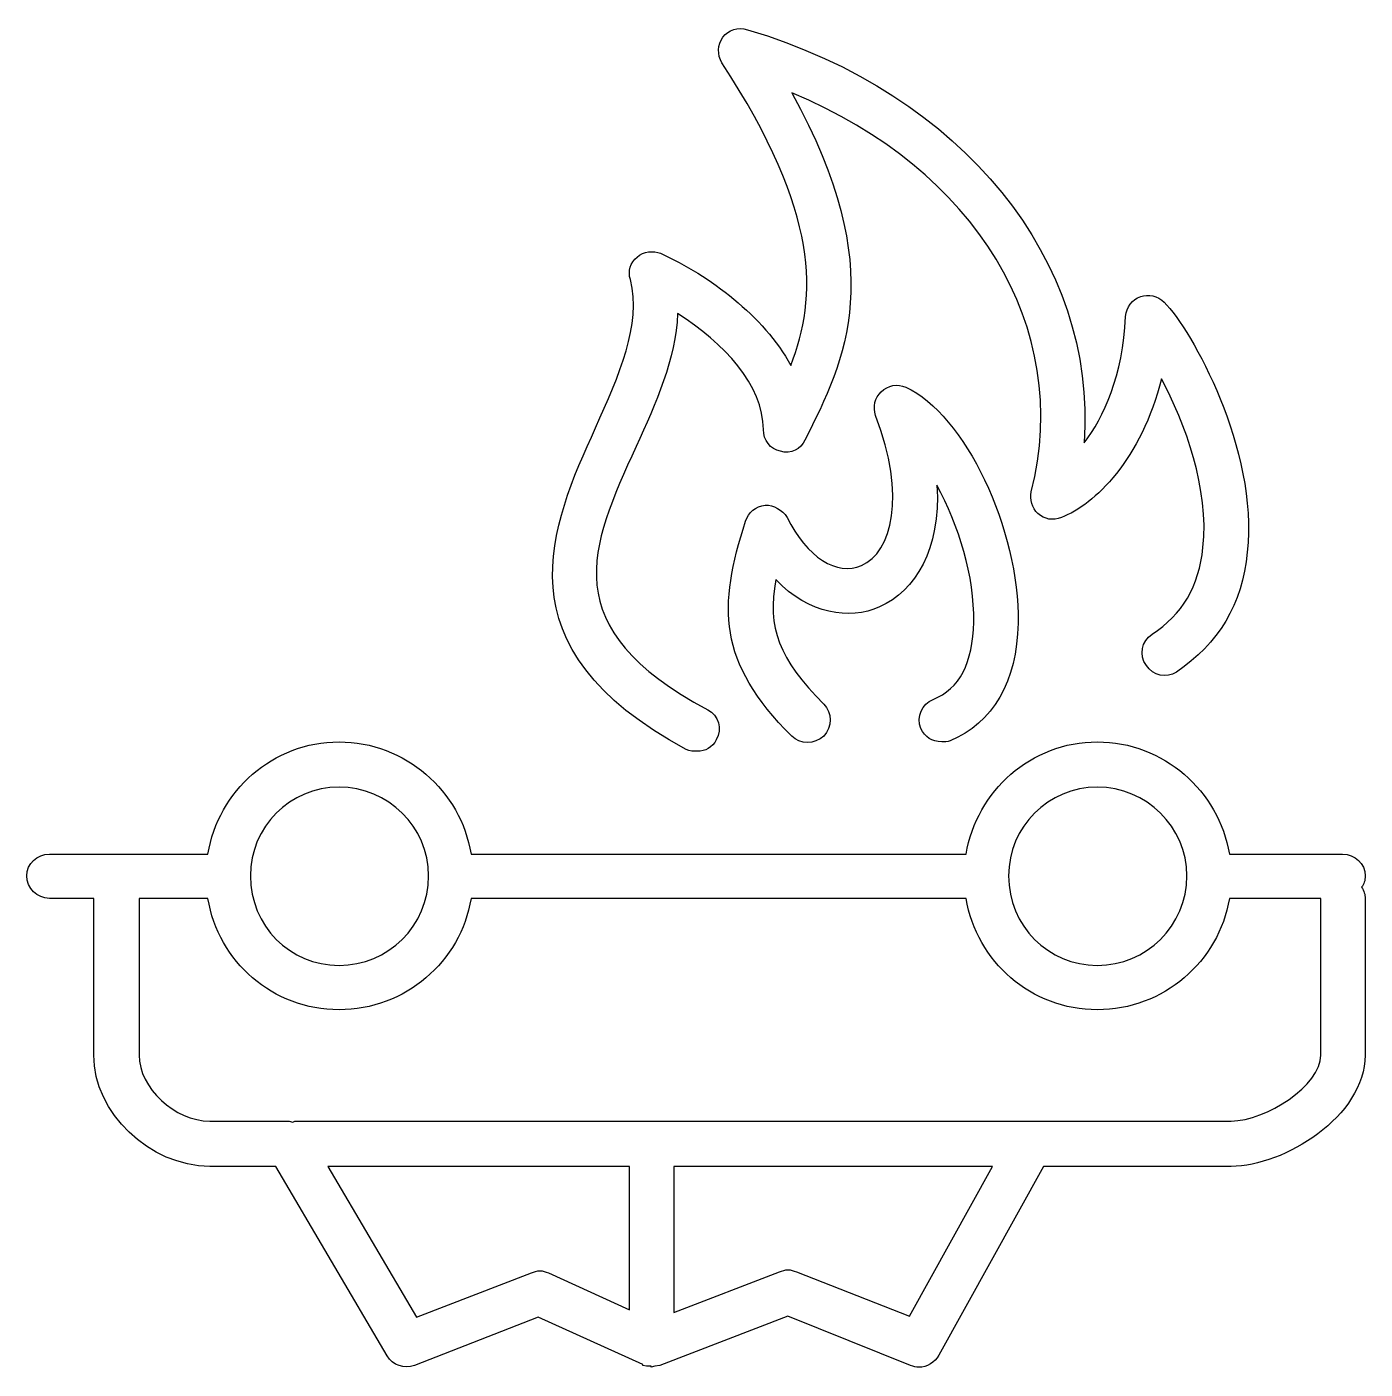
# Model space of a CAD drawing. Header units: centimetres. Extents: x -10.5 to 10.5, y -10.5 to 10.5.
import ezdxf

# ---------------------------------------------------------------- set-up
doc = ezdxf.new("R2010")
doc.units = ezdxf.units.CM
doc.header["$MEASUREMENT"] = 0
doc.layers.add('Layer 1', color=7, linetype='Continuous')

msp = doc.modelspace()

# ---------------------------------------------------------------- linework, layer by layer
at = {"layer": 'Layer 1'}
for points, knots in [([(-0.15493, -0.80517), (-0.09606, -0.83467), (-0.03682, -0.83467), (0.02202, -0.83467), (0.02202, -0.83467), (0.14008, -0.83467), (0.25816, -0.77564), (0.31716, -0.65761), (0.31716, -0.65761), (0.4204, -0.4806), (0.34658, -0.27407), (0.1845, -0.18551), (0.1845, -0.18551), (-2.22043, 1.09809), (-1.6597, 2.35221), (-0.93691, 3.93077), (-0.93691, 3.93077), (-0.62714, 4.60943), (-0.31718, 5.30293), (-0.28778, 6.01111), (-0.28778, 6.01111), (0.43519, 5.55375), (1.05474, 4.88978), (1.05474, 4.19641), (1.05474, 4.19641), (1.05474, 4.03411), (1.15822, 3.88656), (1.3203, 3.857), (1.3203, 3.857), (1.48278, 3.81279), (1.64486, 3.88655), (1.70389, 4.03411), (1.70389, 4.03411), (2.33847, 5.2881), (3.03183, 6.68976), (1.49738, 9.46341), (1.49738, 9.46341), (4.3744, 8.26837), (5.89403, 5.8045), (5.24487, 3.22256), (5.24487, 3.22256), (5.21547, 3.10458), (5.25969, 2.97181), (5.34816, 2.88328), (5.34816, 2.88328), (5.4514, 2.79472), (5.5843, 2.76522), (5.71712, 2.82422), (5.71712, 2.82422), (6.23345, 3.01604), (6.97103, 3.73904), (7.28083, 4.99304), (7.28083, 4.99304), (7.64979, 4.29962), (8.03344, 3.2669), (7.92996, 2.35218), (7.92996, 2.35218), (7.87112, 1.74721), (7.60537, 1.30459), (7.13335, 0.99481), (7.13335, 0.99481), (6.97103, 0.89144), (6.92682, 0.67022), (7.04485, 0.50795), (7.04485, 0.50795), (7.14814, 0.34565), (7.35462, 0.30136), (7.51695, 0.4046), (7.51695, 0.4046), (8.16611, 0.84722), (8.5497, 1.46688), (8.62357, 2.27835), (8.62357, 2.27835), (8.80047, 3.88654), (7.75309, 5.76027), (7.32523, 6.18812), (7.32523, 6.18812), (7.22199, 6.29136), (7.0743, 6.32091), (6.95627, 6.27668), (6.95627, 6.27668), (6.82358, 6.23244), (6.73492, 6.11436), (6.72031, 5.9668), (6.72031, 5.9668), (6.67607, 5.03737), (6.38093, 4.38822), (6.07115, 3.98981), (6.07115, 3.98981), (6.27768, 6.82256), (4.1827, 9.44873), (0.80406, 10.45195), (0.80406, 10.45195), (0.65655, 10.49616), (0.5091, 10.45195), (0.42041, 10.33389), (0.42041, 10.33389), (0.33196, 10.21594), (0.33196, 10.05364), (0.40559, 9.93559), (0.40559, 9.93559), (1.95483, 7.56027), (1.8958, 6.27667), (1.48279, 5.19968), (1.48279, 5.19968), (1.05475, 5.9816), (0.21393, 6.60126), (-0.55331, 6.95532), (-0.55331, 6.95532), (-0.67137, 6.99953), (-0.81887, 6.98482), (-0.92211, 6.89632), (-0.92211, 6.89632), (-1.02532, 6.80776), (-1.0698, 6.67497), (-1.02532, 6.5422), (-1.02532, 6.5422), (-0.84845, 5.83399), (-1.20243, 5.05207), (-1.57123, 4.22593), (-1.57123, 4.22593), (-2.26487, 2.69149), (-3.12056, 0.78823), (-0.15493, -0.80517)], [0, 0, 0, 0, 0.03125, 0.03125, 0.03125, 0.03125, 0.0625, 0.0625, 0.0625, 0.0625, 0.09375, 0.09375, 0.09375, 0.09375, 0.125, 0.125, 0.125, 0.125, 0.15625, 0.15625, 0.15625, 0.15625, 0.1875, 0.1875, 0.1875, 0.1875, 0.21875, 0.21875, 0.21875, 0.21875, 0.25, 0.25, 0.25, 0.25, 0.28125, 0.28125, 0.28125, 0.28125, 0.3125, 0.3125, 0.3125, 0.3125, 0.34375, 0.34375, 0.34375, 0.34375, 0.375, 0.375, 0.375, 0.375, 0.40625, 0.40625, 0.40625, 0.40625, 0.4375, 0.4375, 0.4375, 0.4375, 0.46875, 0.46875, 0.46875, 0.46875, 0.5, 0.5, 0.5, 0.5, 0.53125, 0.53125, 0.53125, 0.53125, 0.5625, 0.5625, 0.5625, 0.5625, 0.59375, 0.59375, 0.59375, 0.59375, 0.625, 0.625, 0.625, 0.625, 0.65625, 0.65625, 0.65625, 0.65625, 0.6875, 0.6875, 0.6875, 0.6875, 0.71875, 0.71875, 0.71875, 0.71875, 0.75, 0.75, 0.75, 0.75, 0.78125, 0.78125, 0.78125, 0.78125, 0.8125, 0.8125, 0.8125, 0.8125, 0.84375, 0.84375, 0.84375, 0.84375, 0.875, 0.875, 0.875, 0.875, 0.90625, 0.90625, 0.90625, 0.90625, 0.9375, 0.9375, 0.9375, 0.9375, 1, 1, 1, 1]), ([(3.71045, -0.02324), (3.53355, -0.09695), (3.44489, -0.28875), (3.51879, -0.48057), (3.51879, -0.48057), (3.57779, -0.61334), (3.69582, -0.6871), (3.84335, -0.6871), (3.84335, -0.6871), (3.88759, -0.6871), (3.9318, -0.6871), (3.9762, -0.67236), (3.9762, -0.67236), (4.63996, -0.39201), (5.02361, 0.25715), (5.0384, 1.17184), (5.0384, 1.17184), (5.06782, 2.63247), (4.19753, 4.44717), (3.28265, 4.86029), (3.28265, 4.86029), (3.14991, 4.91929), (3.00246, 4.88979), (2.89898, 4.78655), (2.89898, 4.78655), (2.79577, 4.69799), (2.76632, 4.55052), (2.81053, 4.41764), (2.81053, 4.41764), (3.29742, 3.14886), (3.0613, 2.27838), (2.58921, 2.07184), (2.58921, 2.07184), (2.20562, 1.89486), (1.73357, 2.20461), (1.42356, 2.82424), (1.42356, 2.82424), (1.34993, 2.9423), (1.21708, 3.01606), (1.08444, 3.01606), (1.08444, 3.01606), (0.93691, 3.00135), (0.81888, 2.898), (0.77443, 2.76523), (0.77443, 2.76523), (0.3466, 1.42268), (0.33197, 0.56691), (1.49743, -0.5986), (1.49743, -0.5986), (1.63028, -0.73139), (1.85163, -0.73139), (1.99913, -0.5986), (1.99913, -0.5986), (2.13198, -0.45104), (2.13198, -0.22974), (1.99913, -0.09695), (1.99913, -0.09695), (1.29089, 0.61126), (1.11378, 1.09809), (1.24671, 1.85052), (1.24671, 1.85052), (1.77781, 1.30461), (2.39736, 1.21608), (2.86958, 1.42269), (2.86958, 1.42269), (3.43029, 1.67352), (3.82856, 2.3227), (3.76948, 3.32594), (3.76948, 3.32594), (4.10891, 2.70631), (4.35963, 1.89486), (4.345, 1.18668), (4.345, 1.18668), (4.33016, 0.55217), (4.1237, 0.13908), (3.71045, -0.02324)], [0, 0, 0, 0, 0.05, 0.05, 0.05, 0.05, 0.1, 0.1, 0.1, 0.1, 0.15, 0.15, 0.15, 0.15, 0.2, 0.2, 0.2, 0.2, 0.25, 0.25, 0.25, 0.25, 0.3, 0.3, 0.3, 0.3, 0.35, 0.35, 0.35, 0.35, 0.4, 0.4, 0.4, 0.4, 0.45, 0.45, 0.45, 0.45, 0.5, 0.5, 0.5, 0.5, 0.55, 0.55, 0.55, 0.55, 0.6, 0.6, 0.6, 0.6, 0.65, 0.65, 0.65, 0.65, 0.7, 0.7, 0.7, 0.7, 0.75, 0.75, 0.75, 0.75, 0.8, 0.8, 0.8, 0.8, 0.85, 0.85, 0.85, 0.85, 0.9, 0.9, 0.9, 0.9, 1, 1, 1, 1]), ([(10.4678, -2.78216), (10.4678, -2.59036), (10.30548, -2.44288), (10.11355, -2.44288), (10.11355, -2.44288), (10.11355, -2.44288), (8.34322, -2.44288), (8.34322, -2.44288), (8.34322, -2.44288), (8.1809, -1.45434), (7.31042, -0.68713), (6.27767, -0.68713), (6.27767, -0.68713), (5.24487, -0.68713), (4.38923, -1.45434), (4.22691, -2.44288), (4.22691, -2.44288), (4.22691, -2.44288), (-3.51879, -2.44288), (-3.51879, -2.44288), (-3.51879, -2.44288), (-3.68103, -1.45434), (-4.55151, -0.68713), (-5.58431, -0.68713), (-5.58431, -0.68713), (-6.61706, -0.68713), (-7.47293, -1.45434), (-7.63502, -2.44288), (-7.63502, -2.44288), (-7.63502, -2.44288), (-10.11382, -2.44288), (-10.11382, -2.44288), (-10.11382, -2.44288), (-10.30548, -2.44288), (-10.4678, -2.59036), (-10.4678, -2.78216), (-10.4678, -2.78216), (-10.4678, -2.97396), (-10.30548, -3.13628), (-10.11381, -3.13628), (-10.11381, -3.13628), (-10.11381, -3.13628), (-9.42045, -3.13628), (-9.42045, -3.13628), (-9.42045, -3.13628), (-9.42045, -3.13628), (-9.42045, -5.58542), (-9.42045, -5.58542), (-9.42045, -5.58542), (-9.42045, -6.4854), (-8.54997, -7.32627), (-7.60565, -7.32627), (-7.60565, -7.32627), (-7.60565, -7.32627), (-6.57285, -7.32627), (-6.57285, -7.32627), (-6.57285, -7.32627), (-6.57285, -7.32627), (-4.83189, -10.29191), (-4.83189, -10.29191), (-4.83189, -10.29191), (-4.74344, -10.43944), (-4.56633, -10.49847), (-4.40406, -10.43944), (-4.40406, -10.43944), (-4.40406, -10.43944), (-2.47141, -9.68686), (-2.47141, -9.68686), (-2.47141, -9.68686), (-2.47141, -9.68686), (-0.83369, -10.42457), (-0.83369, -10.42457), (-0.83369, -10.42457), (-0.83369, -10.42457), (-0.83369, -10.43947), (-0.83369, -10.43947), (-0.83369, -10.43947), (-0.83369, -10.43947), (-0.77469, -10.45426), (-0.77469, -10.45426), (-0.77469, -10.45426), (-0.77469, -10.45426), (-0.70079, -10.45426), (-0.70079, -10.45426), (-0.70079, -10.45426), (-0.70079, -10.45426), (-0.70079, -10.46884), (-0.70079, -10.46884), (-0.70079, -10.46884), (-0.70079, -10.46884), (-0.642, -10.45426), (-0.642, -10.45426), (-0.642, -10.45426), (-0.642, -10.45426), (-0.56813, -10.43947), (-0.56813, -10.43947), (-0.56813, -10.43947), (-0.56813, -10.43947), (1.43839, -9.6722), (1.43839, -9.6722), (1.43839, -9.6722), (1.43839, -9.6722), (3.35643, -10.43947), (3.35643, -10.43947), (3.35643, -10.43947), (3.40064, -10.45426), (3.44485, -10.46881), (3.48909, -10.46881), (3.48909, -10.46881), (3.60717, -10.46881), (3.74002, -10.39518), (3.7991, -10.27715), (3.7991, -10.27715), (3.7991, -10.27715), (5.43661, -7.3263), (5.43661, -7.3263), (5.43661, -7.3263), (5.43661, -7.3263), (8.37267, -7.3263), (8.37267, -7.3263), (8.37267, -7.3263), (9.19888, -7.3263), (10.46783, -6.54438), (10.46783, -5.58545), (10.46783, -5.58545), (10.46783, -5.58545), (10.46783, -3.13631), (10.46783, -3.13631), (10.46783, -3.13631), (10.46783, -3.07725), (10.45301, -3.01823), (10.4088, -2.9593), (10.4088, -2.9593), (10.45301, -2.91493), (10.4678, -2.8559), (10.4678, -2.78216)], [0, 0, 0, 0, 0.02857143, 0.02857143, 0.02857143, 0.02857143, 0.05714286, 0.05714286, 0.05714286, 0.05714286, 0.08571429, 0.08571429, 0.08571429, 0.08571429, 0.11428571, 0.11428571, 0.11428571, 0.11428571, 0.14285714, 0.14285714, 0.14285714, 0.14285714, 0.17142857, 0.17142857, 0.17142857, 0.17142857, 0.2, 0.2, 0.2, 0.2, 0.22857143, 0.22857143, 0.22857143, 0.22857143, 0.25714286, 0.25714286, 0.25714286, 0.25714286, 0.28571429, 0.28571429, 0.28571429, 0.28571429, 0.31428571, 0.31428571, 0.31428571, 0.31428571, 0.34285714, 0.34285714, 0.34285714, 0.34285714, 0.37142857, 0.37142857, 0.37142857, 0.37142857, 0.4, 0.4, 0.4, 0.4, 0.42857143, 0.42857143, 0.42857143, 0.42857143, 0.45714286, 0.45714286, 0.45714286, 0.45714286, 0.48571429, 0.48571429, 0.48571429, 0.48571429, 0.51428571, 0.51428571, 0.51428571, 0.51428571, 0.54285714, 0.54285714, 0.54285714, 0.54285714, 0.57142857, 0.57142857, 0.57142857, 0.57142857, 0.6, 0.6, 0.6, 0.6, 0.62857143, 0.62857143, 0.62857143, 0.62857143, 0.65714286, 0.65714286, 0.65714286, 0.65714286, 0.68571429, 0.68571429, 0.68571429, 0.68571429, 0.71428571, 0.71428571, 0.71428571, 0.71428571, 0.74285714, 0.74285714, 0.74285714, 0.74285714, 0.77142857, 0.77142857, 0.77142857, 0.77142857, 0.8, 0.8, 0.8, 0.8, 0.82857143, 0.82857143, 0.82857143, 0.82857143, 0.85714286, 0.85714286, 0.85714286, 0.85714286, 0.88571429, 0.88571429, 0.88571429, 0.88571429, 0.91428571, 0.91428571, 0.91428571, 0.91428571, 0.94285714, 0.94285714, 0.94285714, 0.94285714, 1, 1, 1, 1]), ([(-5.58431, -1.39532), (-4.81707, -1.39532), (-4.18271, -2.01495), (-4.18271, -2.78216), (-4.18271, -2.78216), (-4.18271, -3.56411), (-4.81707, -4.18379), (-5.58431, -4.18379), (-5.58431, -4.18379), (-6.3515, -4.18379), (-6.97128, -3.56411), (-6.97128, -2.78216), (-6.97128, -2.78216), (-6.97128, -2.01495), (-6.3515, -1.39532), (-5.58431, -1.39532)], [0, 0, 0, 0, 0.2, 0.2, 0.2, 0.2, 0.4, 0.4, 0.4, 0.4, 0.6, 0.6, 0.6, 0.6, 1, 1, 1, 1]), ([(6.27768, -1.39532), (7.04487, -1.39532), (7.67923, -2.01495), (7.67923, -2.78216), (7.67923, -2.78216), (7.67923, -3.56411), (7.04487, -4.18379), (6.27768, -4.18379), (6.27768, -4.18379), (5.51044, -4.18379), (4.89071, -3.56411), (4.89071, -2.78216), (4.89071, -2.78216), (4.8907, -2.01495), (5.51044, -1.39532), (6.27768, -1.39532)], [0, 0, 0, 0, 0.2, 0.2, 0.2, 0.2, 0.4, 0.4, 0.4, 0.4, 0.6, 0.6, 0.6, 0.6, 1, 1, 1, 1]), ([(9.77417, -5.58542), (9.77417, -6.05746), (8.91848, -6.61817), (8.37265, -6.61817), (8.37265, -6.61817), (8.37265, -6.61817), (5.23008, -6.61817), (5.23008, -6.61817), (5.23008, -6.61817), (5.23008, -6.61817), (-6.27786, -6.61817), (-6.27786, -6.61817), (-6.27786, -6.61817), (-6.27786, -6.61817), (-6.30728, -6.63291), (-6.30728, -6.63291), (-6.30728, -6.63291), (-6.30728, -6.63291), (-6.36628, -6.61817), (-6.36628, -6.61817), (-6.36628, -6.61817), (-6.36628, -6.61817), (-7.60562, -6.61817), (-7.60562, -6.61817), (-7.60562, -6.61817), (-8.15148, -6.61817), (-8.712, -6.10178), (-8.712, -5.58542), (-8.712, -5.58542), (-8.712, -5.58542), (-8.712, -3.13628), (-8.712, -3.13628), (-8.712, -3.13628), (-8.712, -3.13628), (-7.63499, -3.13628), (-7.63499, -3.13628), (-7.63499, -3.13628), (-7.47291, -4.12482), (-6.61703, -4.87721), (-5.58428, -4.87721), (-5.58428, -4.87721), (-4.55148, -4.87721), (-3.68097, -4.12481), (-3.51876, -3.13628), (-3.51876, -3.13628), (-3.51876, -3.13628), (4.22694, -3.13628), (4.22694, -3.13628), (4.22694, -3.13628), (4.38926, -4.12482), (5.2449, -4.87721), (6.2777, -4.87721), (6.2777, -4.87721), (7.31045, -4.87721), (8.18095, -4.12481), (8.34325, -3.13628), (8.34325, -3.13628), (8.34325, -3.13628), (9.7742, -3.13628), (9.7742, -3.13628), (9.7742, -3.13628), (9.7742, -3.13628), (9.7742, -5.58542), (9.7742, -5.58542), (9.7742, -5.58542), (9.7742, -5.58542), (9.77417, -5.58542), (9.77417, -5.58542)], [0, 0, 0, 0, 0.05555556, 0.05555556, 0.05555556, 0.05555556, 0.11111111, 0.11111111, 0.11111111, 0.11111111, 0.16666667, 0.16666667, 0.16666667, 0.16666667, 0.22222222, 0.22222222, 0.22222222, 0.22222222, 0.27777778, 0.27777778, 0.27777778, 0.27777778, 0.33333333, 0.33333333, 0.33333333, 0.33333333, 0.38888889, 0.38888889, 0.38888889, 0.38888889, 0.44444444, 0.44444444, 0.44444444, 0.44444444, 0.5, 0.5, 0.5, 0.5, 0.55555556, 0.55555556, 0.55555556, 0.55555556, 0.61111111, 0.61111111, 0.61111111, 0.61111111, 0.66666667, 0.66666667, 0.66666667, 0.66666667, 0.72222222, 0.72222222, 0.72222222, 0.72222222, 0.77777778, 0.77777778, 0.77777778, 0.77777778, 0.83333333, 0.83333333, 0.83333333, 0.83333333, 0.88888889, 0.88888889, 0.88888889, 0.88888889, 1, 1, 1, 1]), ([(-2.57465, -8.99349), (-2.57465, -8.99349), (-4.37445, -9.68686), (-4.37445, -9.68686), (-4.37445, -9.68686), (-4.37445, -9.68686), (-5.76137, -7.32627), (-5.76137, -7.32627), (-5.76137, -7.32627), (-5.76137, -7.32627), (-1.0402, -7.32627), (-1.0402, -7.32627), (-1.0402, -7.32627), (-1.0402, -7.32627), (-1.0402, -9.56896), (-1.0402, -9.56896), (-1.0402, -9.56896), (-1.0402, -9.56896), (-2.30909, -8.99349), (-2.30909, -8.99349), (-2.30909, -8.99349), (-2.39754, -8.94928), (-2.4862, -8.94928), (-2.57465, -8.99349)], [0, 0, 0, 0, 0.14285714, 0.14285714, 0.14285714, 0.14285714, 0.28571429, 0.28571429, 0.28571429, 0.28571429, 0.42857143, 0.42857143, 0.42857143, 0.42857143, 0.57142857, 0.57142857, 0.57142857, 0.57142857, 0.71428571, 0.71428571, 0.71428571, 0.71428571, 1, 1, 1, 1]), ([(3.34165, -9.67217), (3.34165, -9.67217), (1.57124, -8.9788), (1.57124, -8.9788), (1.57124, -8.9788), (1.48279, -8.93446), (1.39415, -8.93446), (1.3057, -8.9788), (1.3057, -8.9788), (1.3057, -8.9788), (-0.34678, -9.61317), (-0.34678, -9.61317), (-0.34678, -9.61317), (-0.34678, -9.61317), (-0.34678, -7.32627), (-0.34678, -7.32627), (-0.34678, -7.32627), (-0.34678, -7.32627), (4.63996, -7.32627), (4.63996, -7.32627), (4.63996, -7.32627), (4.63996, -7.32627), (3.34165, -9.67217), (3.34165, -9.67217)], [0, 0, 0, 0, 0.14285714, 0.14285714, 0.14285714, 0.14285714, 0.28571429, 0.28571429, 0.28571429, 0.28571429, 0.42857143, 0.42857143, 0.42857143, 0.42857143, 0.57142857, 0.57142857, 0.57142857, 0.57142857, 0.71428571, 0.71428571, 0.71428571, 0.71428571, 1, 1, 1, 1])]:
    msp.add_open_spline(points, degree=3, knots=knots, dxfattribs=at)

doc.saveas('drawing.dxf')
